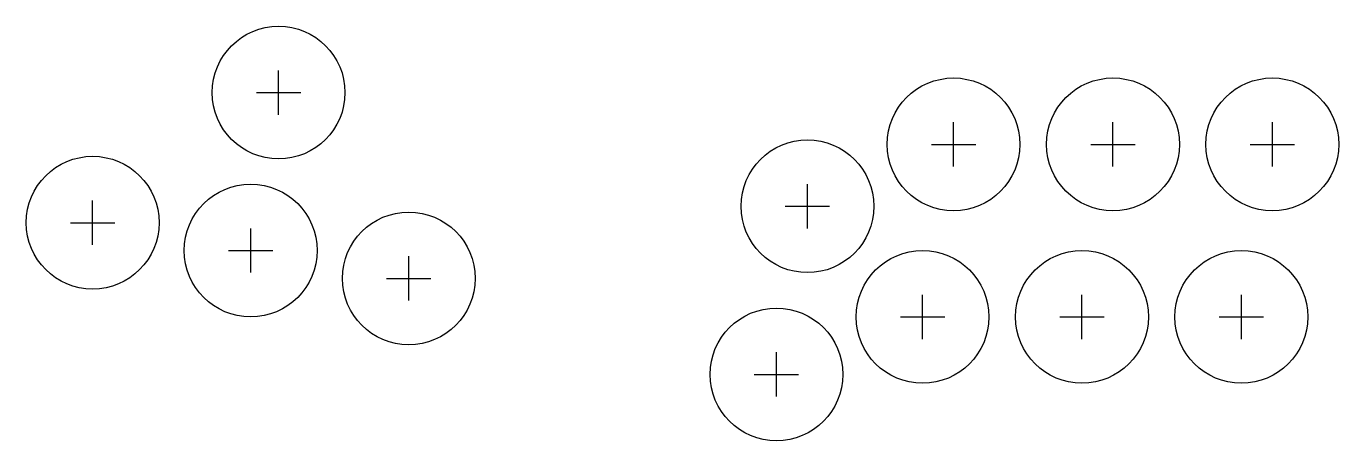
# Model space of a CAD drawing. Header units: millimetres. Extents: x -41 to 197, y -34 to 41.
import ezdxf

# ---------------------------------------------------------------- set-up
doc = ezdxf.new("R2010")
doc.units = ezdxf.units.MM
doc.layers.add('BUTTONS', color=1, linetype='Continuous')
doc.layers.add('REFERENCE', color=8, linetype='Continuous')

msp = doc.modelspace()

# ---------------------------------------------------------------- linework, layer by layer
at = {"layer": 'BUTTONS'}
for centre in [(5.0358, 28.5594), (127, 19.2), (155.8, 19.2), (184.6, 19.2), (100.6, 8), (-28.5594, 5.0358), (0, 0), (28.5594, -5.0358), (121.4, -12), (150.2, -12), (179, -12), (95, -22.4)]:
    msp.add_circle(centre, 12, dxfattribs=at)
at = {"layer": 'REFERENCE'}
for p, q in [((5.0358, 24.5594), (5.0358, 32.5594)), ((1.0358, 28.5594), (9.0358, 28.5594)), ((127, 15.2), (127, 23.2)), ((155.8, 15.2), (155.8, 23.2)), ((184.6, 15.2), (184.6, 23.2)), ((123, 19.2), (131, 19.2)), ((151.8, 19.2), (159.8, 19.2)), ((180.6, 19.2), (188.6, 19.2)), ((100.6, 4), (100.6, 12)), ((-28.5594, 1.0358), (-28.5594, 9.0358)), ((96.6, 8), (104.6, 8)), ((-32.5594, 5.0358), (-24.5594, 5.0358)), ((0, -4), (0, 4)), ((-4, 0), (4, 0)), ((28.5594, -9.0358), (28.5594, -1.0358)), ((24.5594, -5.0358), (32.5594, -5.0358)), ((121.4, -16), (121.4, -8)), ((150.2, -16), (150.2, -8)), ((179, -16), (179, -8)), ((117.4, -12), (125.4, -12)), ((146.2, -12), (154.2, -12)), ((175, -12), (183, -12)), ((95, -26.4), (95, -18.4)), ((91, -22.4), (99, -22.4))]:
    msp.add_line(p, q, dxfattribs=at)

doc.saveas('drawing.dxf')
